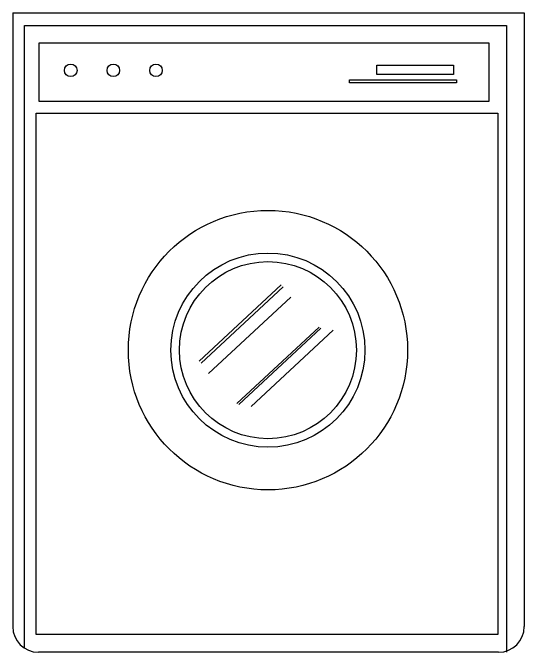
# Model space of a CAD drawing. Header units: centimetres. Extents: x -170 to 20863, y -3017 to 2645.
# Drawn here: x 10253 to 10853, y 1896 to 2645 of the extents above; entities that cross this region are included whole.
import ezdxf

# ---------------------------------------------------------------- set-up
doc = ezdxf.new("R2010")
doc.units = ezdxf.units.CM

# ---------------------------------------------------------------- blocks, each defined once
blk = doc.blocks.new('A$C703479F2')
for p, q in [((0, 749.4), (0, 30)), ((600, 749.4), (600, 30)), ((13.69, 4.82), (13.69, 734.68)), ((13.69, 734.68), (579.21, 734.68)), ((579.21, 734.68), (579.21, 0)), ((30.88, 714.08), (558.58, 714.08)), ((30.88, 645.42), (30.88, 714.08)), ((558.58, 714.08), (558.58, 645.42)), ((427.11, 677.01), (427.11, 688.07)), ((427.11, 688.07), (516.97, 688.07)), ((516.97, 688.07), (516.97, 677.01)), ((516.97, 677.01), (427.11, 677.01)), ((395.1, 667.18), (395.1, 670.87)), ((395.1, 670.87), (520.67, 670.87)), ((520.67, 667.18), (395.1, 667.18)), ((520.67, 670.87), (520.67, 667.18)), ((558.58, 645.42), (30.88, 645.42)), ((27.44, 20.6), (27.44, 631.68)), ((27.44, 631.68), (568.9, 631.68)), ((568.9, 631.68), (568.9, 20.6)), ((315.02, 430.59), (218.73, 341.06)), ((317.23, 428.38), (220.94, 338.85)), ((326.09, 416.22), (229.79, 326.69)), ((359.29, 380.85), (263, 291.32)), ((361.5, 379.75), (265.21, 290.22)), ((375.89, 377.54), (279.6, 288)), ((568.9, 20.6), (27.44, 20.6)), ((570, 0), (30, 0))]:
    blk.add_line(p, q)
at = {"linetype": 'Continuous'}
blk.add_line((0, 749.4), (600, 749.4), dxfattribs=at)
for centre, radius in [((68, 681.93), 7.39), ((118, 681.93), 7.39), ((168, 681.93), 7.39), ((299.37, 354.06), 163.8), ((299.37, 354.06), 113.8), ((299.37, 354.06), 103.8)]:
    blk.add_circle(centre, radius)
for centre, start, end in [((30, 30), 180, 270), ((570, 30), 270, 0)]:
    blk.add_arc(centre, 30, start, end)

msp = doc.modelspace()

# ---------------------------------------------------------------- block references
msp.add_blockref('A$C703479F2', (10253.13, 1895.71))

doc.saveas('drawing.dxf')
